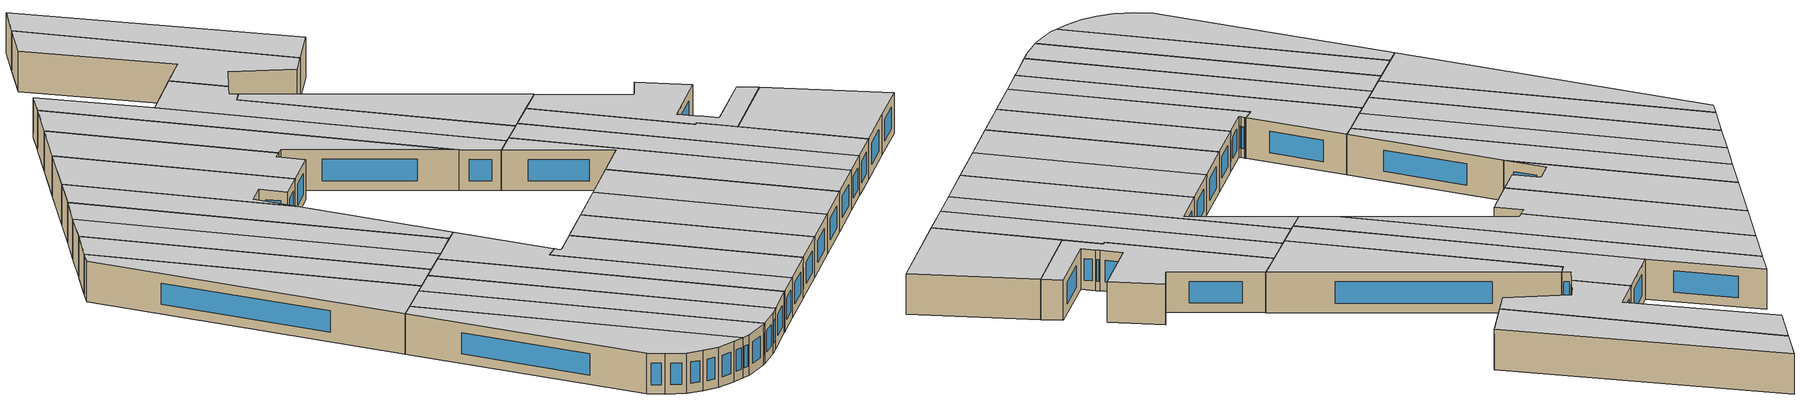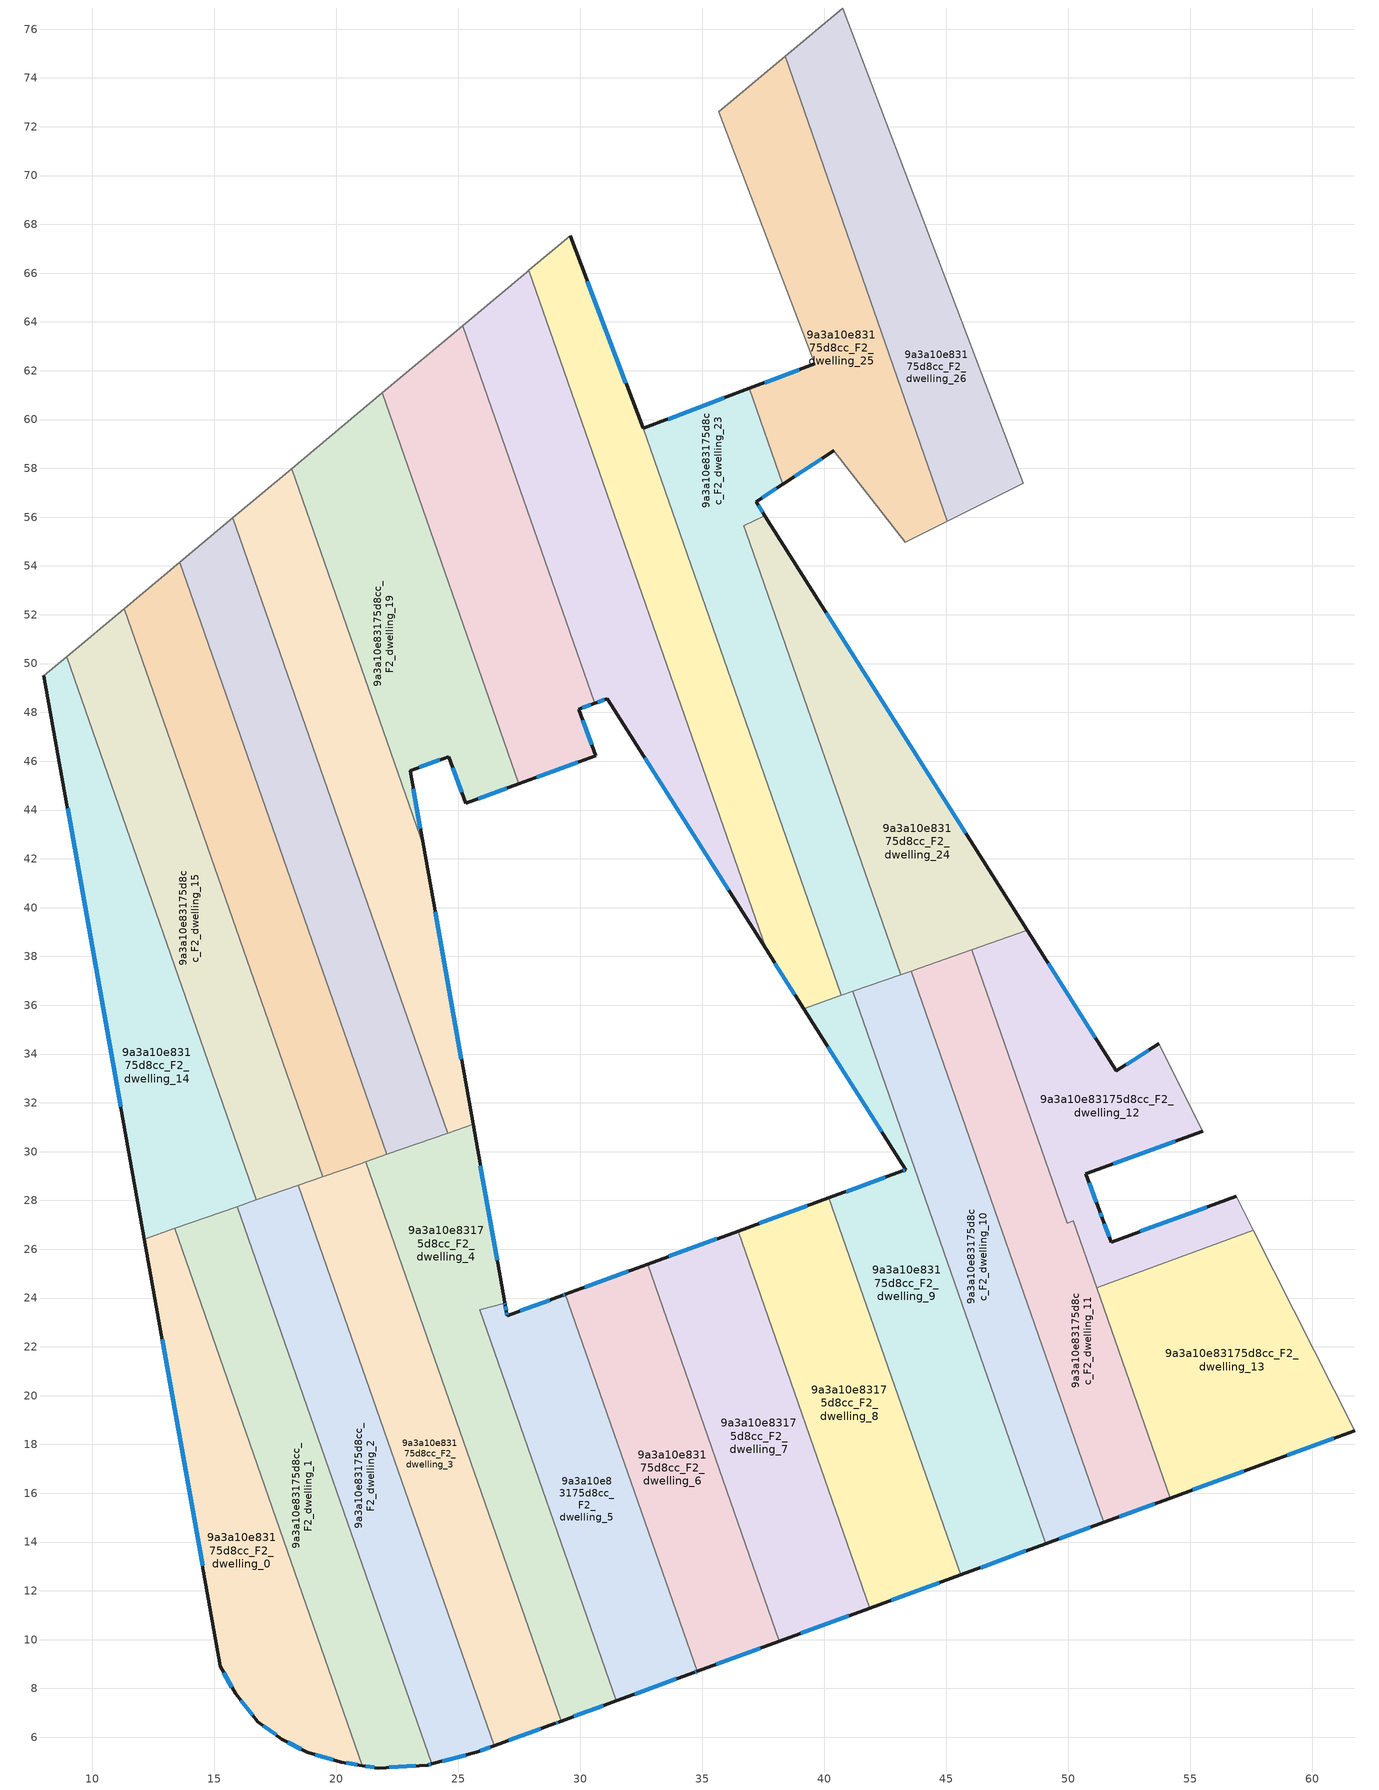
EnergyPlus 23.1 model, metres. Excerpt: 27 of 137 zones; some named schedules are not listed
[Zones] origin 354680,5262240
9a3a10e83175d8cc_F2_dwelling_0
 floor to 9a3a10e83175d8cc_F1_dwelling_0 (EU_floor_Construction): 13.38,26.85 21.07,4.84 20.19,4.98 18.81,5.38 17.77,5.93 16.78,6.64 15.87,7.79 15.25,8.91 12.13,26.41 z6
 wall outside (EU_wall_Construction): 12.13,26.41 15.25,8.91 15.87,7.79 16.78,6.64 17.77,5.93 18.81,5.38 20.19,4.98 21.07,4.84 z6:9
 wall to 9a3a10e83175d8cc_F2_dwelling_1 (EU_wall_Construction): 21.07,4.84 13.38,26.85 z6:9
 wall to 9a3a10e83175d8cc_F2_dwelling_14 (EU_wall_Construction): 13.38,26.85 12.13,26.41 z6:9
 window (EU_Window_Construction): 17.01,6.47 17.54,6.09 / 16.08,7.52 16.57,6.91 / 15.4,8.65 15.72,8.05 / 12.86,22.3 14.52,13.02 / 20.4,4.94 20.86,4.87 / 19.13,5.28 19.87,5.07 / 18.01,5.8 18.56,5.51 z6.7:8.3
 ceiling to 9a3a10e83175d8cc_F3_dwelling_0 (EU_floor_Construction): 21.07,4.84 13.38,26.85 12.13,26.41 15.25,8.91 15.87,7.79 16.78,6.64 17.77,5.93 18.81,5.38 20.19,4.98 z9
9a3a10e83175d8cc_F2_dwelling_1
 floor to 9a3a10e83175d8cc_F1_dwelling_1 (EU_floor_Construction): 15.94,27.74 23.92,4.9 23.74,4.86 21.7,4.74 21.07,4.84 13.38,26.85 z6
 wall outside (EU_wall_Construction): 21.07,4.84 21.7,4.74 23.74,4.86 23.92,4.9 z6:9
 wall to 9a3a10e83175d8cc_F2_dwelling_2 (EU_wall_Construction): 23.92,4.9 15.94,27.74 z6:9
 wall to 9a3a10e83175d8cc_F2_dwelling_14 (EU_wall_Construction): 15.94,27.74 13.38,26.85 z6:9
 window (EU_Window_Construction): 23.78,4.87 23.88,4.89 / 22.18,4.77 23.26,4.83 / 21.22,4.81 21.55,4.76 z6.7:8.3
 ceiling to 9a3a10e83175d8cc_F3_dwelling_1 (EU_floor_Construction): 23.92,4.9 15.94,27.74 13.38,26.85 21.07,4.84 21.7,4.74 23.74,4.86 z9
9a3a10e83175d8cc_F2_dwelling_10
 floor outside (EU_floor_Construction): 41.18,36.57 49.09,13.94 45.34,24.63 z6
 floor to 9a3a10e83175d8cc_F1_dwelling_10 (EU_floor_Construction): 43.56,37.4 51.45,14.8 49.09,13.94 41.18,36.57 z6
 floor adiabatic (EU_floor_Construction): 41.18,36.57 49.09,13.94 45.34,24.63 z6
 wall outside (EU_wall_Construction): 49.08,13.93 51.45,14.8 z6:9
 wall to 9a3a10e83175d8cc_F2_dwelling_9 (EU_wall_Construction): 41.17,36.56 49.08,13.93 z6:9
 wall to 9a3a10e83175d8cc_F2_dwelling_11 (EU_wall_Construction): 51.45,14.8 43.56,37.4 z6:9
 wall to 9a3a10e83175d8cc_F2_dwelling_23 (EU_wall_Construction): 43.13,37.25 41.17,36.56 z6:9
 wall to 9a3a10e83175d8cc_F2_dwelling_24 (EU_wall_Construction): 43.56,37.4 43.13,37.25 z6:9
 window (EU_Window_Construction): 49.64,14.14 50.9,14.6 z6.7:8.3
 ceiling to 9a3a10e83175d8cc_F3_dwelling_10 (EU_floor_Construction): 51.45,14.8 43.56,37.4 41.17,36.56 49.08,13.93 z9
9a3a10e83175d8cc_F2_dwelling_11
 floor to 9a3a10e83175d8cc_F1_dwelling_11 (EU_floor_Construction): 46.04,38.26 49.96,27.07 50.21,27.16 54.18,15.8 51.81,14.93 43.91,37.52 44.15,37.6 44.2,37.62 44.24,37.64 z6
 floor to 9a3a10e83175d8cc_F1_dwelling_10 (EU_floor_Construction): 43.91,37.52 51.81,14.93 51.45,14.8 43.56,37.4 z6
 wall outside (EU_wall_Construction): 51.45,14.8 54.18,15.8 z6:9
 wall to 9a3a10e83175d8cc_F2_dwelling_12 (EU_wall_Construction): 51.16,24.42 50.21,27.16 49.96,27.07 46.04,38.26 z6:9
 wall to 9a3a10e83175d8cc_F2_dwelling_13 (EU_wall_Construction): 54.18,15.8 51.16,24.42 z6:9
 wall to 9a3a10e83175d8cc_F2_dwelling_24 (EU_wall_Construction): 46.04,38.26 43.89,37.51 43.56,37.4 z6:9
 window (EU_Window_Construction): 52.09,15.04 53.54,15.56 z6.7:8.3
 ceiling to 9a3a10e83175d8cc_F3_dwelling_11 (EU_floor_Construction): 54.18,15.8 50.21,27.16 49.96,27.07 46.04,38.26 43.89,37.51 43.56,37.4 51.45,14.8 z9
9a3a10e83175d8cc_F2_dwelling_12
 floor to 9a3a10e83175d8cc_F1_dwelling_12 (EU_floor_Construction): 53.71,34.41 55.52,30.84 50.72,29.09 51.29,27.55 49.96,27.07 46.04,38.26 48.33,39.06 51.97,33.31 z6
 floor to 9a3a10e83175d8cc_F1_dwelling_13 (EU_floor_Construction): 56.87,28.16 57.58,26.77 52.1,24.77 51.15,27.5 51.29,27.55 51.39,27.27 51.76,26.29 z6
 floor to 9a3a10e83175d8cc_F1_dwelling_11 (EU_floor_Construction): 51.15,27.5 52.1,24.77 51.16,24.42 50.21,27.16 49.96,27.07 z6
 wall outside (EU_wall_Construction): 53.71,34.41 51.97,33.31 48.33,39.06 / 56.87,28.16 51.76,26.29 51.39,27.27 51.29,27.55 50.72,29.09 55.52,30.84 z6:9
 wall adiabatic (EU_wall_Construction): 55.52,30.84 53.71,34.41 / 57.58,26.77 56.87,28.16 z6:9
 wall to 9a3a10e83175d8cc_F2_dwelling_13 (EU_wall_Construction): 51.16,24.42 57.58,26.77 z6:9
 wall to 9a3a10e83175d8cc_F2_dwelling_24 (EU_wall_Construction): 48.33,39.06 46.04,38.27 z6:9
 window (EU_Window_Construction): 51.11,34.66 49.18,37.71 / 53.3,34.15 52.38,33.57 / 51.84,29.5 54.39,30.43 / 51.15,27.92 50.85,28.73 / 51.37,27.34 51.31,27.49 / 51.67,26.52 51.48,27.04 / 55.67,27.72 52.96,26.73 z6.7:8.3
 ceiling to 9a3a10e83175d8cc_F3_dwelling_12 (EU_floor_Construction): 57.58,26.77 56.87,28.16 51.76,26.29 51.39,27.27 51.29,27.55 50.72,29.09 55.52,30.84 53.71,34.41 51.97,33.31 48.33,39.06 46.04,38.26 49.96,27.07 50.21,27.16 51.16,24.42 z9
9a3a10e83175d8cc_F2_dwelling_13
 floor to 9a3a10e83175d8cc_F1_dwelling_13 (EU_floor_Construction): 57.58,26.77 61.73,18.56 58.12,17.25 55.12,16.14 52.1,24.77 z6
 floor to 9a3a10e83175d8cc_F1_dwelling_11 (EU_floor_Construction): 52.1,24.77 55.12,16.14 54.18,15.8 51.16,24.42 z6
 wall outside (EU_wall_Construction): 54.18,15.8 58.12,17.25 61.73,18.56 z6:9
 wall adiabatic (EU_wall_Construction): 61.73,18.56 57.58,26.77 z6:9
 window (EU_Window_Construction): 58.97,17.55 60.88,18.25 / 55.1,16.14 57.2,16.91 z6.7:8.3
 ceiling to 9a3a10e83175d8cc_F3_dwelling_13 (EU_floor_Construction): 61.73,18.56 57.58,26.77 51.16,24.42 54.18,15.8 58.12,17.25 z9
9a3a10e83175d8cc_F2_dwelling_14
 floor to 9a3a10e83175d8cc_F1_dwelling_14 (EU_floor_Construction): 8.77,50.13 16.53,27.95 12.13,26.41 8.02,49.5 z6
 floor to 9a3a10e83175d8cc_F1_dwelling_15 (EU_floor_Construction): 8.95,50.28 16.72,28.02 16.53,27.95 8.77,50.13 z6
 wall outside (EU_wall_Construction): 8.02,49.5 12.13,26.41 z6:9
 wall to 9a3a10e83175d8cc_F2_dwelling_15 (EU_wall_Construction): 16.72,28.02 8.95,50.28 z6:9
 wall adiabatic (EU_wall_Construction): 8.95,50.28 8.02,49.5 z6:9
 wall to 9a3a10e83175d8cc_F2_dwelling_2 (EU_wall_Construction): 15.94,27.74 16.73,28.02 z6:9
 window (EU_Window_Construction): 8.99,44.08 11.17,31.84 z6.7:8.3
 ceiling to 9a3a10e83175d8cc_F3_dwelling_14 (EU_floor_Construction): 16.72,28.02 8.95,50.28 8.02,49.5 12.13,26.41 z9
9a3a10e83175d8cc_F2_dwelling_15
 floor to 9a3a10e83175d8cc_F1_dwelling_15 (EU_floor_Construction): 10.98,51.98 19.07,28.84 16.72,28.02 8.95,50.28 z6
 floor to 9a3a10e83175d8cc_F1_dwelling_16 (EU_floor_Construction): 11.31,52.25 19.45,28.97 19.07,28.84 10.98,51.98 z6
 wall to 9a3a10e83175d8cc_F2_dwelling_16 (EU_wall_Construction): 19.45,28.97 11.31,52.25 z6:9
 wall adiabatic (EU_wall_Construction): 11.31,52.25 8.95,50.28 z6:9
 wall to 9a3a10e83175d8cc_F2_dwelling_2 (EU_wall_Construction): 16.72,28.02 18.45,28.62 z6:9
 wall to 9a3a10e83175d8cc_F2_dwelling_3 (EU_wall_Construction): 18.45,28.62 19.45,28.97 z6:9
 ceiling to 9a3a10e83175d8cc_F3_dwelling_15 (EU_floor_Construction): 19.45,28.97 11.31,52.25 8.95,50.28 16.72,28.02 z9
9a3a10e83175d8cc_F2_dwelling_16
 floor to 9a3a10e83175d8cc_F1_dwelling_16 (EU_floor_Construction): 13.1,53.75 21.51,29.69 19.45,28.97 11.31,52.25 z6
 floor to 9a3a10e83175d8cc_F1_dwelling_17 (EU_floor_Construction): 13.58,54.15 22.06,29.88 21.51,29.69 13.1,53.75 z6
 wall to 9a3a10e83175d8cc_F2_dwelling_17 (EU_wall_Construction): 22.06,29.88 13.58,54.15 z6:9
 wall adiabatic (EU_wall_Construction): 13.58,54.15 11.31,52.25 z6:9
 wall to 9a3a10e83175d8cc_F2_dwelling_3 (EU_wall_Construction): 19.45,28.97 21.06,29.53 21.1,29.55 21.15,29.57 21.2,29.58 z6:9
 wall to 9a3a10e83175d8cc_F2_dwelling_4 (EU_wall_Construction): 21.2,29.58 22.06,29.88 z6:9
 ceiling to 9a3a10e83175d8cc_F3_dwelling_16 (EU_floor_Construction): 22.06,29.88 13.58,54.15 11.31,52.25 19.45,28.97 z9
9a3a10e83175d8cc_F2_dwelling_17
 floor to 9a3a10e83175d8cc_F1_dwelling_17 (EU_floor_Construction): 15.14,55.46 23.86,30.51 22.06,29.88 13.58,54.15 z6
 floor to 9a3a10e83175d8cc_F1_dwelling_18 (EU_floor_Construction): 15.76,55.97 24.57,30.76 23.86,30.51 15.14,55.46 z6
 wall to 9a3a10e83175d8cc_F2_dwelling_18 (EU_wall_Construction): 24.57,30.76 15.76,55.97 z6:9
 wall adiabatic (EU_wall_Construction): 15.76,55.97 13.58,54.15 z6:9
 wall to 9a3a10e83175d8cc_F2_dwelling_4 (EU_wall_Construction): 22.06,29.88 24.57,30.76 z6:9
 ceiling to 9a3a10e83175d8cc_F3_dwelling_17 (EU_floor_Construction): 24.57,30.76 15.76,55.97 13.58,54.15 22.06,29.88 z9
9a3a10e83175d8cc_F2_dwelling_18
 floor to 9a3a10e83175d8cc_F1_dwelling_18 (EU_floor_Construction): 17.15,57.13 24.94,34.83 25.6,31.12 24.57,30.76 15.76,55.97 z6
 floor to 9a3a10e83175d8cc_F1_dwelling_19 (EU_floor_Construction): 18.17,57.98 23.58,42.5 24.94,34.83 17.15,57.13 z6
 wall outside (EU_wall_Construction): 25.6,31.12 23.58,42.5 z6:9
 wall adiabatic (EU_wall_Construction): 18.17,57.98 15.76,55.97 z6:9
 wall to 9a3a10e83175d8cc_F2_dwelling_19 (EU_wall_Construction): 23.58,42.5 18.17,57.98 z6:9
 wall to 9a3a10e83175d8cc_F2_dwelling_4 (EU_wall_Construction): 24.57,30.76 25.6,31.12 z6:9
 window (EU_Window_Construction): 25.13,33.79 24.05,39.83 z6.7:8.3
 ceiling to 9a3a10e83175d8cc_F3_dwelling_18 (EU_floor_Construction): 25.6,31.12 23.58,42.5 18.17,57.98 15.76,55.97 24.57,30.76 z9
9a3a10e83175d8cc_F2_dwelling_19
 floor to 9a3a10e83175d8cc_F1_dwelling_19 (EU_floor_Construction): 20.42,59.87 25.8,44.46 25.31,44.28 24.62,46.19 23.03,45.61 23.58,42.5 18.17,57.98 z6
 floor to 9a3a10e83175d8cc_F1_dwelling_20 (EU_floor_Construction): 21.89,61.09 27.49,45.08 25.8,44.46 20.42,59.87 z6
 wall outside (EU_wall_Construction): 23.58,42.5 23.03,45.61 24.62,46.19 25.31,44.28 27.49,45.08 z6:9
 wall adiabatic (EU_wall_Construction): 21.89,61.09 18.17,57.98 z6:9
 wall to 9a3a10e83175d8cc_F2_dwelling_20 (EU_wall_Construction): 27.49,45.08 21.89,61.09 z6:9
 window (EU_Window_Construction): 23.45,43.23 23.16,44.88 / 25.82,44.47 26.98,44.89 / 24.78,45.74 25.15,44.73 / 23.4,45.74 24.24,46.05 z6.7:8.3
 ceiling to 9a3a10e83175d8cc_F3_dwelling_19 (EU_floor_Construction): 27.49,45.08 21.89,61.09 18.17,57.98 23.58,42.5 23.03,45.61 24.62,46.19 25.31,44.28 z9
9a3a10e83175d8cc_F2_dwelling_2
 floor to 9a3a10e83175d8cc_F1_dwelling_2 (EU_floor_Construction): 18.45,28.62 26.48,5.66 25.73,5.38 23.92,4.9 15.94,27.74 z6
 wall outside (EU_wall_Construction): 23.92,4.9 25.73,5.38 26.48,5.66 z6:9
 wall to 9a3a10e83175d8cc_F2_dwelling_3 (EU_wall_Construction): 26.48,5.66 18.45,28.62 z6:9
 window (EU_Window_Construction): 25.91,5.45 26.3,5.59 / 24.35,5.02 25.31,5.27 z6.7:8.3
 ceiling to 9a3a10e83175d8cc_F3_dwelling_2 (EU_floor_Construction): 26.48,5.66 18.45,28.62 15.94,27.74 23.92,4.9 25.73,5.38 z9
9a3a10e83175d8cc_F2_dwelling_20
 floor to 9a3a10e83175d8cc_F1_dwelling_20 (EU_floor_Construction): 23.54,62.47 29.37,45.77 27.49,45.08 21.89,61.09 z6
 floor to 9a3a10e83175d8cc_F1_dwelling_21 (EU_floor_Construction): 25.18,63.85 30.59,48.37 29.93,48.14 30.63,46.23 29.37,45.77 23.54,62.47 z6
 wall outside (EU_wall_Construction): 27.49,45.08 30.63,46.23 29.93,48.14 30.59,48.37 z6:9
 wall adiabatic (EU_wall_Construction): 25.18,63.85 21.89,61.09 z6:9
 wall to 9a3a10e83175d8cc_F2_dwelling_21 (EU_wall_Construction): 30.59,48.37 25.18,63.85 z6:9
 window (EU_Window_Construction): 30.09,48.19 30.43,48.32 / 30.47,46.68 30.1,47.69 / 28.23,45.35 29.89,45.96 z6.7:8.3
 ceiling to 9a3a10e83175d8cc_F3_dwelling_20 (EU_floor_Construction): 30.63,46.23 29.93,48.14 30.59,48.37 25.18,63.85 21.89,61.09 27.49,45.08 z9
9a3a10e83175d8cc_F2_dwelling_21
 floor to 9a3a10e83175d8cc_F1_dwelling_21 (EU_floor_Construction): 26.64,65.07 34.02,43.97 31.11,48.56 30.59,48.37 25.18,63.85 z6
 floor to 9a3a10e83175d8cc_F1_dwelling_22 (EU_floor_Construction): 27.89,66.11 37.61,38.29 34.02,43.97 26.64,65.07 z6
 wall outside (EU_wall_Construction): 30.59,48.37 31.11,48.56 37.61,38.29 z6:9
 wall adiabatic (EU_wall_Construction): 27.89,66.11 27.81,66.04 25.18,63.85 z6:9
 wall to 9a3a10e83175d8cc_F2_dwelling_22 (EU_wall_Construction): 37.61,38.29 27.89,66.11 z6:9
 window (EU_Window_Construction): 30.71,48.42 30.99,48.52 / 32.64,46.15 36.09,40.7 z6.7:8.3
 ceiling to 9a3a10e83175d8cc_F3_dwelling_21 (EU_floor_Construction): 37.61,38.29 27.89,66.11 27.81,66.04 25.18,63.85 30.59,48.37 31.11,48.56 z9
9a3a10e83175d8cc_F2_dwelling_22
 floor to 9a3a10e83175d8cc_F1_dwelling_22 (EU_floor_Construction): 28.67,66.77 39.44,35.96 39.27,35.9 39.21,35.88 39.16,35.86 37.61,38.29 27.89,66.11 z6
 floor to 9a3a10e83175d8cc_F1_dwelling_23 (EU_floor_Construction): 29.58,67.53 32.58,59.63 40.7,36.4 39.44,35.96 28.67,66.77 z6
 wall outside (EU_wall_Construction): 37.61,38.29 39.16,35.86 / 32.58,59.63 29.58,67.53 z6:9
 wall to 9a3a10e83175d8cc_F2_dwelling_23 (EU_wall_Construction): 40.7,36.4 32.58,59.63 z6:9
 wall adiabatic (EU_wall_Construction): 29.58,67.53 27.89,66.11 z6:9
 wall to 9a3a10e83175d8cc_F2_dwelling_9 (EU_wall_Construction): 39.16,35.86 40.7,36.4 z6:9
 window (EU_Window_Construction): 37.98,37.72 38.79,36.43 / 31.87,61.49 30.29,65.67 z6.7:8.3
 ceiling to 9a3a10e83175d8cc_F3_dwelling_22 (EU_floor_Construction): 40.7,36.4 32.58,59.63 29.58,67.53 27.89,66.11 37.61,38.29 39.16,35.86 z9
9a3a10e83175d8cc_F2_dwelling_23
 floor to 9a3a10e83175d8cc_F1_dwelling_23 (EU_floor_Construction): 33.52,59.99 41.65,36.73 40.7,36.4 32.58,59.63 z6
 floor to 9a3a10e83175d8cc_F1_dwelling_24 (EU_floor_Construction): 36.93,61.27 38.3,57.35 37.2,56.63 37.56,56.07 36.7,55.65 36.79,55.37 43.13,37.25 41.65,36.73 33.52,59.99 z6
 wall outside (EU_wall_Construction): 37.56,56.07 37.2,56.63 38.3,57.35 / 36.92,61.28 32.58,59.63 z6:9
 wall to 9a3a10e83175d8cc_F2_dwelling_24 (EU_wall_Construction): 43.13,37.25 36.79,55.37 36.7,55.65 37.56,56.07 z6:9
 wall to 9a3a10e83175d8cc_F2_dwelling_25 (EU_wall_Construction): 38.3,57.35 36.92,61.28 z6:9
 wall to 9a3a10e83175d8cc_F2_dwelling_9 (EU_wall_Construction): 40.7,36.4 41.17,36.56 z6:9
 window (EU_Window_Construction): 37.48,56.2 37.29,56.5 / 35.9,60.89 33.6,60.02 / 37.46,56.8 38.04,57.18 z6.7:8.3
 ceiling to 9a3a10e83175d8cc_F3_dwelling_23 (EU_floor_Construction): 43.13,37.25 36.7,55.65 37.56,56.07 37.2,56.63 38.3,57.35 36.92,61.28 32.58,59.63 40.7,36.4 z9
9a3a10e83175d8cc_F2_dwelling_24
 floor to 9a3a10e83175d8cc_F1_dwelling_24 (EU_floor_Construction): 38.25,54.98 37.7,54.62 43.7,37.45 43.13,37.25 36.79,55.37 36.7,55.65 37.56,56.07 38.12,55.18 z6
 floor to 9a3a10e83175d8cc_F1_dwelling_25 (EU_floor_Construction): 38.25,54.98 48.33,39.06 43.7,37.45 37.7,54.62 z6
 wall outside (EU_wall_Construction): 48.33,39.06 37.56,56.07 z6:9
 window (EU_Window_Construction): 45.8,43.06 40.09,52.07 z6.7:8.3
 ceiling to 9a3a10e83175d8cc_F3_dwelling_24 (EU_floor_Construction): 48.33,39.06 37.56,56.07 36.7,55.65 36.79,55.37 43.13,37.25 z9
9a3a10e83175d8cc_F2_dwelling_25
 floor to 9a3a10e83175d8cc_F1_dwelling_26 (EU_floor_Construction): 38.39,74.89 45.05,55.84 43.33,54.98 40.39,58.73 40.32,58.68 39.13,62.1 39.6,62.29 35.68,72.62 z6
 floor to 9a3a10e83175d8cc_F1_dwelling_24 (EU_floor_Construction): 39.13,62.1 40.32,58.68 38.3,57.35 36.93,61.27 z6
 wall outside (EU_wall_Construction): 38.3,57.35 40.39,58.73 / 39.6,62.29 36.92,61.28 z6:9
 wall adiabatic (EU_wall_Construction): 38.39,74.89 35.68,72.62 39.6,62.29 / 40.39,58.73 43.33,54.98 45.05,55.84 z6:9
 wall to 9a3a10e83175d8cc_F2_dwelling_26 (EU_wall_Construction): 45.05,55.84 38.39,74.89 z6:9
 window (EU_Window_Construction): 38.79,57.67 39.9,58.4 / 38.98,62.05 37.55,61.51 z6.7:8.3
 ceiling to 9a3a10e83175d8cc_F3_dwelling_25 (EU_floor_Construction): 45.05,55.84 38.39,74.89 35.68,72.62 39.6,62.29 36.92,61.28 38.3,57.35 40.39,58.73 43.33,54.98 z9
9a3a10e83175d8cc_F2_dwelling_26
 floor to 9a3a10e83175d8cc_F1_dwelling_27 (EU_floor_Construction): 40.77,76.87 48.16,57.39 45.07,55.85 38.41,74.91 z6
 floor to 9a3a10e83175d8cc_F1_dwelling_26 (EU_floor_Construction): 38.41,74.91 45.07,55.85 45.05,55.84 38.39,74.89 z6
 wall adiabatic (EU_wall_Construction): 45.05,55.84 48.16,57.39 40.77,76.87 38.39,74.89 z6:9
 ceiling to 9a3a10e83175d8cc_F3_dwelling_26 (EU_floor_Construction): 48.16,57.39 40.77,76.87 38.39,74.89 45.05,55.84 z9
9a3a10e83175d8cc_F2_dwelling_3
 floor to 9a3a10e83175d8cc_F1_dwelling_3 (EU_floor_Construction): 21.2,29.58 29.21,6.66 29.16,6.64 29.12,6.62 28.97,6.57 26.48,5.66 18.45,28.62 21.06,29.53 21.1,29.55 21.15,29.57 z6
 wall outside (EU_wall_Construction): 26.48,5.66 28.97,6.57 29.12,6.62 29.16,6.64 29.21,6.66 z6:9
 wall to 9a3a10e83175d8cc_F2_dwelling_4 (EU_wall_Construction): 29.21,6.66 21.2,29.58 z6:9
 window (EU_Window_Construction): 29.01,6.58 29.08,6.61 / 27.06,5.87 28.39,6.36 z6.7:8.3
 ceiling to 9a3a10e83175d8cc_F3_dwelling_3 (EU_floor_Construction): 28.97,6.57 29.12,6.62 29.16,6.64 29.21,6.66 21.2,29.58 21.15,29.57 21.1,29.55 21.06,29.53 18.45,28.62 26.48,5.66 z9
9a3a10e83175d8cc_F2_dwelling_4
 floor to 9a3a10e83175d8cc_F1_dwelling_4 (EU_floor_Construction): 25.6,31.12 26.9,23.84 26.91,23.79 25.87,23.52 31.48,7.49 29.21,6.66 21.2,29.58 z6
 wall outside (EU_wall_Construction): 26.91,23.79 26.9,23.84 25.6,31.12 / 29.21,6.66 31.48,7.49 z6:9
 wall to 9a3a10e83175d8cc_F2_dwelling_5 (EU_wall_Construction): 31.48,7.49 25.87,23.52 26.91,23.79 z6:9
 window (EU_Window_Construction): 26.6,25.55 25.91,29.41 / 29.74,6.85 30.94,7.29 z6.7:8.3
 ceiling to 9a3a10e83175d8cc_F3_dwelling_4 (EU_floor_Construction): 31.48,7.49 25.87,23.52 26.91,23.79 26.9,23.84 25.6,31.12 21.2,29.58 29.21,6.66 z9
9a3a10e83175d8cc_F2_dwelling_5
 floor to 9a3a10e83175d8cc_F1_dwelling_5 (EU_floor_Construction): 29.05,24.03 34.46,8.58 31.48,7.49 25.87,23.52 26.91,23.79 26.92,23.73 26.97,23.43 27,23.28 z6
 floor to 9a3a10e83175d8cc_F1_dwelling_6 (EU_floor_Construction): 29.38,24.15 34.78,8.7 34.46,8.58 29.05,24.03 29.3,24.12 z6
 wall outside (EU_wall_Construction): 29.38,24.15 29.29,24.12 27,23.28 26.97,23.43 26.92,23.73 26.91,23.79 / 31.48,7.49 34.69,8.66 34.78,8.7 z6:9
 wall to 9a3a10e83175d8cc_F2_dwelling_6 (EU_wall_Construction): 34.78,8.7 29.38,24.15 z6:9
 window (EU_Window_Construction): 26.92,23.74 26.91,23.78 / 26.96,23.5 26.93,23.66 / 26.99,23.31 26.98,23.39 / 28.75,23.92 27.54,23.47 / 29.36,24.14 29.31,24.12 / 34.71,8.67 34.76,8.69 / 32.23,7.76 33.94,8.39 z6.7:8.3
 ceiling to 9a3a10e83175d8cc_F3_dwelling_5 (EU_floor_Construction): 34.69,8.66 34.78,8.7 29.38,24.15 29.29,24.12 27,23.28 26.97,23.43 26.92,23.73 26.91,23.79 25.87,23.52 31.48,7.49 z9
9a3a10e83175d8cc_F2_dwelling_6
 floor to 9a3a10e83175d8cc_F1_dwelling_6 (EU_floor_Construction): 32.76,25.39 38.16,9.93 34.78,8.7 29.38,24.15 z6
 wall outside (EU_wall_Construction): 34.78,8.7 38.16,9.93 / 32.76,25.39 29.38,24.15 z6:9
 wall to 9a3a10e83175d8cc_F2_dwelling_7 (EU_wall_Construction): 38.16,9.93 32.76,25.39 z6:9
 window (EU_Window_Construction): 35.58,8.99 37.37,9.64 / 31.97,25.1 30.18,24.44 z6.7:8.3
 ceiling to 9a3a10e83175d8cc_F3_dwelling_6 (EU_floor_Construction): 38.16,9.93 32.76,25.39 29.38,24.15 34.78,8.7 z9
9a3a10e83175d8cc_F2_dwelling_7
 floor to 9a3a10e83175d8cc_F1_dwelling_7 (EU_floor_Construction): 36.47,26.74 41.87,11.29 38.16,9.93 32.76,25.39 z6
 wall outside (EU_wall_Construction): 38.16,9.93 41.87,11.29 / 36.47,26.74 32.76,25.39 z6:9
 wall to 9a3a10e83175d8cc_F2_dwelling_8 (EU_wall_Construction): 41.87,11.29 36.47,26.74 z6:9
 window (EU_Window_Construction): 39.03,10.25 41,10.97 / 35.6,26.43 33.63,25.7 z6.7:8.3
 ceiling to 9a3a10e83175d8cc_F3_dwelling_7 (EU_floor_Construction): 41.87,11.29 36.47,26.74 32.76,25.39 38.16,9.93 z9
9a3a10e83175d8cc_F2_dwelling_8
 floor to 9a3a10e83175d8cc_F1_dwelling_8 (EU_floor_Construction): 40.18,28.1 45.58,12.65 41.87,11.29 36.47,26.74 z6
 wall outside (EU_wall_Construction): 41.87,11.29 45.58,12.65 / 40.18,28.1 36.47,26.74 z6:9
 wall to 9a3a10e83175d8cc_F2_dwelling_9 (EU_wall_Construction): 45.58,12.65 40.18,28.1 z6:9
 window (EU_Window_Construction): 42.74,11.61 44.71,12.33 / 39.31,27.78 37.34,27.06 z6.7:8.3
 ceiling to 9a3a10e83175d8cc_F3_dwelling_8 (EU_floor_Construction): 45.58,12.65 40.18,28.1 36.47,26.74 41.87,11.29 z9
9a3a10e83175d8cc_F2_dwelling_9
 floor to 9a3a10e83175d8cc_F1_dwelling_9 (EU_floor_Construction): 41.17,36.56 49.08,13.93 45.58,12.65 40.18,28.1 43.34,29.25 39.16,35.86 40.94,36.48 z6
 wall outside (EU_wall_Construction): 39.16,35.86 43.34,29.25 43.21,29.21 40.18,28.1 / 45.58,12.65 49.08,13.93 z6:9
 window (EU_Window_Construction): 40.14,34.31 42.35,30.81 / 46.4,12.95 48.26,13.63 / 42.5,28.95 40.89,28.36 / 43.31,29.24 43.24,29.22 z6.7:8.3
 ceiling to 9a3a10e83175d8cc_F3_dwelling_9 (EU_floor_Construction): 49.08,13.93 41.17,36.56 39.16,35.86 43.34,29.25 43.21,29.21 40.18,28.1 45.58,12.65 z9
[Building]
EU S2 Campaign: North Axis=0; Terrain=City; Solar Distribution=FullExterior
[Site:Location]
Budapest.Ferenc.Liszt.Intl.AP: Latitude=47.437; Longitude=19.256; Time Zone=1; Elevation=185
[SizingPeriod:WeatherFileDays]
AnnualSizingPeriod: Begin Month=1; Begin Day of Month=1; End Month=12; End Day of Month=31; Day of Week for Start Day=Monday; Use Weather File Daylight Saving Period=No; Use Weather File Rain and Snow Indicators=No
[MATERIAL]
EU_InternalMass_Material: Roughness=MediumRough; Thickness=0.1; Conductivity=1; Density=1800; Specific Heat=900; Thermal Absorptance=0.9; Solar Absorptance=0.7; Visible Absorptance=0.7
[MATERIAL:NOMASS] Roughness=MediumRough; Thermal Absorptance=0.9; Solar Absorptance=0.7; Visible Absorptance=0.7
Name | Thermal Resistance
EU_wall_NoMass | 0.832559
EU_floor_NoMass | 0.872794
[WINDOWMATERIAL:SIMPLEGLAZINGSYSTEM]
EU_Window_SimpleGlazing: UFactor=2.79869; Solar Heat Gain Coefficient=0.75; Visible Transmittance=0.75
[CONSTRUCTION]
EU_wall_Construction: EU_wall_NoMass
EU_floor_Construction: EU_floor_NoMass
EU_Window_Construction: EU_Window_SimpleGlazing
EU_InternalMass_Construction: EU_InternalMass_Material
[ZONE] Type=1; Multiplier=1; Ceiling Height=autocalculate; Floor Area=autocalculate; Part of Total Floor Area=Yes
Name | Volume
9a3a10e83175d8cc_F2_dwelling_0 | 193.944
9a3a10e83175d8cc_F2_dwelling_1 | 193.942
9a3a10e83175d8cc_F2_dwelling_10 | 181.628
9a3a10e83175d8cc_F2_dwelling_11 | 198.564
9a3a10e83175d8cc_F2_dwelling_12 | 174.45
9a3a10e83175d8cc_F2_dwelling_13 | 203.757
9a3a10e83175d8cc_F2_dwelling_14 | 208.838
9a3a10e83175d8cc_F2_dwelling_15 | 208.861
9a3a10e83175d8cc_F2_dwelling_16 | 208.893
9a3a10e83175d8cc_F2_dwelling_17 | 208.867
9a3a10e83175d8cc_F2_dwelling_18 | 208.855
9a3a10e83175d8cc_F2_dwelling_19 | 208.845
9a3a10e83175d8cc_F2_dwelling_2 | 193.969
9a3a10e83175d8cc_F2_dwelling_20 | 208.876
9a3a10e83175d8cc_F2_dwelling_21 | 217.608
9a3a10e83175d8cc_F2_dwelling_22 | 218.723
9a3a10e83175d8cc_F2_dwelling_23 | 219.229
9a3a10e83175d8cc_F2_dwelling_24 | 189.85
9a3a10e83175d8cc_F2_dwelling_25 | 212.092
9a3a10e83175d8cc_F2_dwelling_26 | 195.718
9a3a10e83175d8cc_F2_dwelling_3 | 212.152
9a3a10e83175d8cc_F2_dwelling_4 | 212.217
9a3a10e83175d8cc_F2_dwelling_5 | 174.641
9a3a10e83175d8cc_F2_dwelling_6 | 176.75
9a3a10e83175d8cc_F2_dwelling_7 | 193.926
9a3a10e83175d8cc_F2_dwelling_8 | 193.945
9a3a10e83175d8cc_F2_dwelling_9 | 211.343
[INTERNALMASS] Construction=EU_InternalMass_Construction
Name | Zone or ZoneList | Surface Area
9a3a10e83175d8cc_F2_dwelling_0_EU_InternalMass | 9a3a10e83175d8cc_F2_dwelling_0 | 64.6482
9a3a10e83175d8cc_F2_dwelling_1_EU_InternalMass | 9a3a10e83175d8cc_F2_dwelling_1 | 64.647
9a3a10e83175d8cc_F2_dwelling_2_EU_InternalMass | 9a3a10e83175d8cc_F2_dwelling_2 | 64.6565
9a3a10e83175d8cc_F2_dwelling_3_EU_InternalMass | 9a3a10e83175d8cc_F2_dwelling_3 | 70.7214
9a3a10e83175d8cc_F2_dwelling_4_EU_InternalMass | 9a3a10e83175d8cc_F2_dwelling_4 | 70.7357
9a3a10e83175d8cc_F2_dwelling_5_EU_InternalMass | 9a3a10e83175d8cc_F2_dwelling_5 | 58.2151
9a3a10e83175d8cc_F2_dwelling_6_EU_InternalMass | 9a3a10e83175d8cc_F2_dwelling_6 | 58.916
9a3a10e83175d8cc_F2_dwelling_7_EU_InternalMass | 9a3a10e83175d8cc_F2_dwelling_7 | 64.6418
9a3a10e83175d8cc_F2_dwelling_8_EU_InternalMass | 9a3a10e83175d8cc_F2_dwelling_8 | 64.6481
9a3a10e83175d8cc_F2_dwelling_9_EU_InternalMass | 9a3a10e83175d8cc_F2_dwelling_9 | 70.4486
9a3a10e83175d8cc_F2_dwelling_10_EU_InternalMass | 9a3a10e83175d8cc_F2_dwelling_10 | 60.5315
9a3a10e83175d8cc_F2_dwelling_11_EU_InternalMass | 9a3a10e83175d8cc_F2_dwelling_11 | 66.2009
9a3a10e83175d8cc_F2_dwelling_12_EU_InternalMass | 9a3a10e83175d8cc_F2_dwelling_12 | 58.1473
9a3a10e83175d8cc_F2_dwelling_13_EU_InternalMass | 9a3a10e83175d8cc_F2_dwelling_13 | 67.9205
9a3a10e83175d8cc_F2_dwelling_14_EU_InternalMass | 9a3a10e83175d8cc_F2_dwelling_14 | 69.6127
9a3a10e83175d8cc_F2_dwelling_15_EU_InternalMass | 9a3a10e83175d8cc_F2_dwelling_15 | 69.6202
9a3a10e83175d8cc_F2_dwelling_16_EU_InternalMass | 9a3a10e83175d8cc_F2_dwelling_16 | 69.6311
9a3a10e83175d8cc_F2_dwelling_17_EU_InternalMass | 9a3a10e83175d8cc_F2_dwelling_17 | 69.6222
9a3a10e83175d8cc_F2_dwelling_18_EU_InternalMass | 9a3a10e83175d8cc_F2_dwelling_18 | 69.6184
9a3a10e83175d8cc_F2_dwelling_19_EU_InternalMass | 9a3a10e83175d8cc_F2_dwelling_19 | 69.6148
9a3a10e83175d8cc_F2_dwelling_20_EU_InternalMass | 9a3a10e83175d8cc_F2_dwelling_20 | 69.6251
9a3a10e83175d8cc_F2_dwelling_21_EU_InternalMass | 9a3a10e83175d8cc_F2_dwelling_21 | 72.54
9a3a10e83175d8cc_F2_dwelling_22_EU_InternalMass | 9a3a10e83175d8cc_F2_dwelling_22 | 72.9032
9a3a10e83175d8cc_F2_dwelling_23_EU_InternalMass | 9a3a10e83175d8cc_F2_dwelling_23 | 73.0747
9a3a10e83175d8cc_F2_dwelling_24_EU_InternalMass | 9a3a10e83175d8cc_F2_dwelling_24 | 63.2855
9a3a10e83175d8cc_F2_dwelling_25_EU_InternalMass | 9a3a10e83175d8cc_F2_dwelling_25 | 70.6975
9a3a10e83175d8cc_F2_dwelling_26_EU_InternalMass | 9a3a10e83175d8cc_F2_dwelling_26 | 65.239
[OTHEREQUIPMENT] Fuel Type=Electricity; Design Level Calculation Method=Watts/Area; Power per Zone Floor Area=1; Fraction Latent=0; Fraction Radiant=0; Fraction Lost=0; Carbon Dioxide Generation Rate=0; EndUse Subcategory=EU_Step8_InternalGains
Name | Zone or ZoneList or Space or SpaceList | Schedule
EU_Step8_InternalGain_9a3a10e83175d8cc_F2_dwelling_0_f000 | 9a3a10e83175d8cc_F2_dwelling_0 | EU_Step8_GainSchedule_9a3a10e83175d8cc_F2_dwelling_0_f000
EU_Step8_InternalGain_9a3a10e83175d8cc_F2_dwelling_1_f000 | 9a3a10e83175d8cc_F2_dwelling_1 | EU_Step8_GainSchedule_9a3a10e83175d8cc_F2_dwelling_1_f000
EU_Step8_InternalGain_9a3a10e83175d8cc_F2_dwelling_2_f000 | 9a3a10e83175d8cc_F2_dwelling_2 | EU_Step8_GainSchedule_9a3a10e83175d8cc_F2_dwelling_2_f000
EU_Step8_InternalGain_9a3a10e83175d8cc_F2_dwelling_3_f000 | 9a3a10e83175d8cc_F2_dwelling_3 | EU_Step8_GainSchedule_9a3a10e83175d8cc_F2_dwelling_3_f000
EU_Step8_InternalGain_9a3a10e83175d8cc_F2_dwelling_4_f000 | 9a3a10e83175d8cc_F2_dwelling_4 | EU_Step8_GainSchedule_9a3a10e83175d8cc_F2_dwelling_4_f000
EU_Step8_InternalGain_9a3a10e83175d8cc_F2_dwelling_5_f000 | 9a3a10e83175d8cc_F2_dwelling_5 | EU_Step8_GainSchedule_9a3a10e83175d8cc_F2_dwelling_5_f000
EU_Step8_InternalGain_9a3a10e83175d8cc_F2_dwelling_6_f000 | 9a3a10e83175d8cc_F2_dwelling_6 | EU_Step8_GainSchedule_9a3a10e83175d8cc_F2_dwelling_6_f000
EU_Step8_InternalGain_9a3a10e83175d8cc_F2_dwelling_7_f000 | 9a3a10e83175d8cc_F2_dwelling_7 | EU_Step8_GainSchedule_9a3a10e83175d8cc_F2_dwelling_7_f000
EU_Step8_InternalGain_9a3a10e83175d8cc_F2_dwelling_8_f000 | 9a3a10e83175d8cc_F2_dwelling_8 | EU_Step8_GainSchedule_9a3a10e83175d8cc_F2_dwelling_8_f000
EU_Step8_InternalGain_9a3a10e83175d8cc_F2_dwelling_9_f000 | 9a3a10e83175d8cc_F2_dwelling_9 | EU_Step8_GainSchedule_9a3a10e83175d8cc_F2_dwelling_9_f000
EU_Step8_InternalGain_9a3a10e83175d8cc_F2_dwelling_10_f000 | 9a3a10e83175d8cc_F2_dwelling_10 | EU_Step8_GainSchedule_9a3a10e83175d8cc_F2_dwelling_10_f000
EU_Step8_InternalGain_9a3a10e83175d8cc_F2_dwelling_11_f000 | 9a3a10e83175d8cc_F2_dwelling_11 | EU_Step8_GainSchedule_9a3a10e83175d8cc_F2_dwelling_11_f000
EU_Step8_InternalGain_9a3a10e83175d8cc_F2_dwelling_12_f000 | 9a3a10e83175d8cc_F2_dwelling_12 | EU_Step8_GainSchedule_9a3a10e83175d8cc_F2_dwelling_12_f000
EU_Step8_InternalGain_9a3a10e83175d8cc_F2_dwelling_13_f000 | 9a3a10e83175d8cc_F2_dwelling_13 | EU_Step8_GainSchedule_9a3a10e83175d8cc_F2_dwelling_13_f000
EU_Step8_InternalGain_9a3a10e83175d8cc_F2_dwelling_14_f000 | 9a3a10e83175d8cc_F2_dwelling_14 | EU_Step8_GainSchedule_9a3a10e83175d8cc_F2_dwelling_14_f000
EU_Step8_InternalGain_9a3a10e83175d8cc_F2_dwelling_15_f000 | 9a3a10e83175d8cc_F2_dwelling_15 | EU_Step8_GainSchedule_9a3a10e83175d8cc_F2_dwelling_15_f000
EU_Step8_InternalGain_9a3a10e83175d8cc_F2_dwelling_16_f000 | 9a3a10e83175d8cc_F2_dwelling_16 | EU_Step8_GainSchedule_9a3a10e83175d8cc_F2_dwelling_16_f000
EU_Step8_InternalGain_9a3a10e83175d8cc_F2_dwelling_17_f000 | 9a3a10e83175d8cc_F2_dwelling_17 | EU_Step8_GainSchedule_9a3a10e83175d8cc_F2_dwelling_17_f000
EU_Step8_InternalGain_9a3a10e83175d8cc_F2_dwelling_18_f000 | 9a3a10e83175d8cc_F2_dwelling_18 | EU_Step8_GainSchedule_9a3a10e83175d8cc_F2_dwelling_18_f000
EU_Step8_InternalGain_9a3a10e83175d8cc_F2_dwelling_19_f000 | 9a3a10e83175d8cc_F2_dwelling_19 | EU_Step8_GainSchedule_9a3a10e83175d8cc_F2_dwelling_19_f000
EU_Step8_InternalGain_9a3a10e83175d8cc_F2_dwelling_20_f000 | 9a3a10e83175d8cc_F2_dwelling_20 | EU_Step8_GainSchedule_9a3a10e83175d8cc_F2_dwelling_20_f000
EU_Step8_InternalGain_9a3a10e83175d8cc_F2_dwelling_21_f000 | 9a3a10e83175d8cc_F2_dwelling_21 | EU_Step8_GainSchedule_9a3a10e83175d8cc_F2_dwelling_21_f000
EU_Step8_InternalGain_9a3a10e83175d8cc_F2_dwelling_22_f000 | 9a3a10e83175d8cc_F2_dwelling_22 | EU_Step8_GainSchedule_9a3a10e83175d8cc_F2_dwelling_22_f000
EU_Step8_InternalGain_9a3a10e83175d8cc_F2_dwelling_23_f000 | 9a3a10e83175d8cc_F2_dwelling_23 | EU_Step8_GainSchedule_9a3a10e83175d8cc_F2_dwelling_23_f000
EU_Step8_InternalGain_9a3a10e83175d8cc_F2_dwelling_24_f000 | 9a3a10e83175d8cc_F2_dwelling_24 | EU_Step8_GainSchedule_9a3a10e83175d8cc_F2_dwelling_24_f000
EU_Step8_InternalGain_9a3a10e83175d8cc_F2_dwelling_25_f000 | 9a3a10e83175d8cc_F2_dwelling_25 | EU_Step8_GainSchedule_9a3a10e83175d8cc_F2_dwelling_25_f000
EU_Step8_InternalGain_9a3a10e83175d8cc_F2_dwelling_26_f000 | 9a3a10e83175d8cc_F2_dwelling_26 | EU_Step8_GainSchedule_9a3a10e83175d8cc_F2_dwelling_26_f000
[ZONEVENTILATION:DESIGNFLOWRATE] Schedule=EU_AlwaysOn; Design Flow Rate Calculation Method=AirChanges/Hour; Air Changes per Hour=0.475469; Ventilation Type=Natural; Fan Pressure Rise=0; Fan Total Efficiency=1; Constant Term Coefficient=1; Temperature Term Coefficient=0; Velocity Term Coefficient=0; Velocity Squared Term Coefficient=0; Minimum Indoor Temperature=-100; Maximum Indoor Temperature=100; Delta Temperature=-100; Minimum Outdoor Temperature=-100; Maximum Outdoor Temperature=100; Maximum Wind Speed=40
Name | Zone or ZoneList or Space or SpaceList
EU_ConstantAir_9a3a10e83175d8cc_F2_dwelling_0 | 9a3a10e83175d8cc_F2_dwelling_0
EU_ConstantAir_9a3a10e83175d8cc_F2_dwelling_1 | 9a3a10e83175d8cc_F2_dwelling_1
EU_ConstantAir_9a3a10e83175d8cc_F2_dwelling_2 | 9a3a10e83175d8cc_F2_dwelling_2
EU_ConstantAir_9a3a10e83175d8cc_F2_dwelling_3 | 9a3a10e83175d8cc_F2_dwelling_3
EU_ConstantAir_9a3a10e83175d8cc_F2_dwelling_4 | 9a3a10e83175d8cc_F2_dwelling_4
EU_ConstantAir_9a3a10e83175d8cc_F2_dwelling_5 | 9a3a10e83175d8cc_F2_dwelling_5
EU_ConstantAir_9a3a10e83175d8cc_F2_dwelling_6 | 9a3a10e83175d8cc_F2_dwelling_6
EU_ConstantAir_9a3a10e83175d8cc_F2_dwelling_7 | 9a3a10e83175d8cc_F2_dwelling_7
EU_ConstantAir_9a3a10e83175d8cc_F2_dwelling_8 | 9a3a10e83175d8cc_F2_dwelling_8
EU_ConstantAir_9a3a10e83175d8cc_F2_dwelling_9 | 9a3a10e83175d8cc_F2_dwelling_9
EU_ConstantAir_9a3a10e83175d8cc_F2_dwelling_10 | 9a3a10e83175d8cc_F2_dwelling_10
EU_ConstantAir_9a3a10e83175d8cc_F2_dwelling_11 | 9a3a10e83175d8cc_F2_dwelling_11
EU_ConstantAir_9a3a10e83175d8cc_F2_dwelling_12 | 9a3a10e83175d8cc_F2_dwelling_12
EU_ConstantAir_9a3a10e83175d8cc_F2_dwelling_13 | 9a3a10e83175d8cc_F2_dwelling_13
EU_ConstantAir_9a3a10e83175d8cc_F2_dwelling_14 | 9a3a10e83175d8cc_F2_dwelling_14
EU_ConstantAir_9a3a10e83175d8cc_F2_dwelling_15 | 9a3a10e83175d8cc_F2_dwelling_15
EU_ConstantAir_9a3a10e83175d8cc_F2_dwelling_16 | 9a3a10e83175d8cc_F2_dwelling_16
EU_ConstantAir_9a3a10e83175d8cc_F2_dwelling_17 | 9a3a10e83175d8cc_F2_dwelling_17
EU_ConstantAir_9a3a10e83175d8cc_F2_dwelling_18 | 9a3a10e83175d8cc_F2_dwelling_18
EU_ConstantAir_9a3a10e83175d8cc_F2_dwelling_19 | 9a3a10e83175d8cc_F2_dwelling_19
EU_ConstantAir_9a3a10e83175d8cc_F2_dwelling_20 | 9a3a10e83175d8cc_F2_dwelling_20
EU_ConstantAir_9a3a10e83175d8cc_F2_dwelling_21 | 9a3a10e83175d8cc_F2_dwelling_21
EU_ConstantAir_9a3a10e83175d8cc_F2_dwelling_22 | 9a3a10e83175d8cc_F2_dwelling_22
EU_ConstantAir_9a3a10e83175d8cc_F2_dwelling_23 | 9a3a10e83175d8cc_F2_dwelling_23
EU_ConstantAir_9a3a10e83175d8cc_F2_dwelling_24 | 9a3a10e83175d8cc_F2_dwelling_24
EU_ConstantAir_9a3a10e83175d8cc_F2_dwelling_25 | 9a3a10e83175d8cc_F2_dwelling_25
EU_ConstantAir_9a3a10e83175d8cc_F2_dwelling_26 | 9a3a10e83175d8cc_F2_dwelling_26
[HVACTEMPLATE:ZONE:IDEALLOADSAIRSYSTEM] System Availability Schedule=EU_AlwaysOn; Maximum Heating Supply Air Temperature=50; Minimum Cooling Supply Air Temperature=13; Maximum Heating Supply Air Humidity Ratio=0.0156; Minimum Cooling Supply Air Humidity Ratio=0.0077; Heating Limit=NoLimit; Cooling Limit=NoLimit; Heating Availability Schedule=EU_AlwaysOn; Cooling Availability Schedule=EU_CoolingOff; Dehumidification Control Type=ConstantSensibleHeatRatio; Cooling Sensible Heat Ratio=0.7; Dehumidification Setpoint=60; Humidification Control Type=None; Humidification Setpoint=30; Outdoor Air Method=None; Outdoor Air Flow Rate per Person=0.00944; Outdoor Air Flow Rate per Zone Floor Area=0; Outdoor Air Flow Rate per Zone=0; Demand Controlled Ventilation Type=None; Outdoor Air Economizer Type=NoEconomizer; Heat Recovery Type=None; Sensible Heat Recovery Effectiveness=0.7; Latent Heat Recovery Effectiveness=0.65
Name | Template Thermostat
9a3a10e83175d8cc_F2_dwelling_0 | EU_HeatOnly_9a3a10e83175d8cc_F2_dwelling_0
9a3a10e83175d8cc_F2_dwelling_1 | EU_HeatOnly_9a3a10e83175d8cc_F2_dwelling_1
9a3a10e83175d8cc_F2_dwelling_2 | EU_HeatOnly_9a3a10e83175d8cc_F2_dwelling_2
9a3a10e83175d8cc_F2_dwelling_3 | EU_HeatOnly_9a3a10e83175d8cc_F2_dwelling_3
9a3a10e83175d8cc_F2_dwelling_4 | EU_HeatOnly_9a3a10e83175d8cc_F2_dwelling_4
9a3a10e83175d8cc_F2_dwelling_5 | EU_HeatOnly_9a3a10e83175d8cc_F2_dwelling_5
9a3a10e83175d8cc_F2_dwelling_6 | EU_HeatOnly_9a3a10e83175d8cc_F2_dwelling_6
9a3a10e83175d8cc_F2_dwelling_7 | EU_HeatOnly_9a3a10e83175d8cc_F2_dwelling_7
9a3a10e83175d8cc_F2_dwelling_8 | EU_HeatOnly_9a3a10e83175d8cc_F2_dwelling_8
9a3a10e83175d8cc_F2_dwelling_9 | EU_HeatOnly_9a3a10e83175d8cc_F2_dwelling_9
9a3a10e83175d8cc_F2_dwelling_10 | EU_HeatOnly_9a3a10e83175d8cc_F2_dwelling_10
9a3a10e83175d8cc_F2_dwelling_11 | EU_HeatOnly_9a3a10e83175d8cc_F2_dwelling_11
9a3a10e83175d8cc_F2_dwelling_12 | EU_HeatOnly_9a3a10e83175d8cc_F2_dwelling_12
9a3a10e83175d8cc_F2_dwelling_13 | EU_HeatOnly_9a3a10e83175d8cc_F2_dwelling_13
9a3a10e83175d8cc_F2_dwelling_14 | EU_HeatOnly_9a3a10e83175d8cc_F2_dwelling_14
9a3a10e83175d8cc_F2_dwelling_15 | EU_HeatOnly_9a3a10e83175d8cc_F2_dwelling_15
9a3a10e83175d8cc_F2_dwelling_16 | EU_HeatOnly_9a3a10e83175d8cc_F2_dwelling_16
9a3a10e83175d8cc_F2_dwelling_17 | EU_HeatOnly_9a3a10e83175d8cc_F2_dwelling_17
9a3a10e83175d8cc_F2_dwelling_18 | EU_HeatOnly_9a3a10e83175d8cc_F2_dwelling_18
9a3a10e83175d8cc_F2_dwelling_19 | EU_HeatOnly_9a3a10e83175d8cc_F2_dwelling_19
9a3a10e83175d8cc_F2_dwelling_20 | EU_HeatOnly_9a3a10e83175d8cc_F2_dwelling_20
9a3a10e83175d8cc_F2_dwelling_21 | EU_HeatOnly_9a3a10e83175d8cc_F2_dwelling_21
9a3a10e83175d8cc_F2_dwelling_22 | EU_HeatOnly_9a3a10e83175d8cc_F2_dwelling_22
9a3a10e83175d8cc_F2_dwelling_23 | EU_HeatOnly_9a3a10e83175d8cc_F2_dwelling_23
9a3a10e83175d8cc_F2_dwelling_24 | EU_HeatOnly_9a3a10e83175d8cc_F2_dwelling_24
9a3a10e83175d8cc_F2_dwelling_25 | EU_HeatOnly_9a3a10e83175d8cc_F2_dwelling_25
9a3a10e83175d8cc_F2_dwelling_26 | EU_HeatOnly_9a3a10e83175d8cc_F2_dwelling_26
[SIZING:ZONE] Zone Cooling Design Supply Air Temperature Input Method=SupplyAirTemperature; Zone Cooling Design Supply Air Temperature=13; Zone Heating Design Supply Air Temperature Input Method=SupplyAirTemperature; Zone Heating Design Supply Air Temperature=50; Zone Cooling Design Supply Air Humidity Ratio=0.008; Zone Heating Design Supply Air Humidity Ratio=0.008; Cooling Design Air Flow Method=DesignDay; Cooling Design Air Flow Rate=0; Cooling Minimum Air Flow per Zone Floor Area=0.000762; Cooling Minimum Air Flow=0; Cooling Minimum Air Flow Fraction=0.2; Heating Design Air Flow Method=DesignDay; Heating Design Air Flow Rate=0; Heating Maximum Air Flow per Zone Floor Area=0.002032; Heating Maximum Air Flow=0.141576; Heating Maximum Air Flow Fraction=0.3; Account for Dedicated Outdoor Air System=No; Dedicated Outdoor Air System Control Strategy=NeutralSupplyAir; Dedicated Outdoor Air Low Setpoint Temperature for Design=autosize; Dedicated Outdoor Air High Setpoint Temperature for Design=autosize; Zone Load Sizing Method=Sensible Load Only No Latent Load; Zone Latent Cooling Design Supply Air Humidity Ratio Input Method=HumidityRatioDifference; Zone Cooling Design Supply Air Humidity Ratio Difference=0.005; Zone Latent Heating Design Supply Air Humidity Ratio Input Method=HumidityRatioDifference; Zone Humidification Design Supply Air Humidity Ratio Difference=0.005
9a3a10e83175d8cc_F2_dwelling_0; 9a3a10e83175d8cc_F2_dwelling_1; 9a3a10e83175d8cc_F2_dwelling_2; 9a3a10e83175d8cc_F2_dwelling_3; 9a3a10e83175d8cc_F2_dwelling_4; 9a3a10e83175d8cc_F2_dwelling_5; 9a3a10e83175d8cc_F2_dwelling_6; 9a3a10e83175d8cc_F2_dwelling_7; 9a3a10e83175d8cc_F2_dwelling_8; 9a3a10e83175d8cc_F2_dwelling_9; 9a3a10e83175d8cc_F2_dwelling_10; 9a3a10e83175d8cc_F2_dwelling_11; 9a3a10e83175d8cc_F2_dwelling_12; 9a3a10e83175d8cc_F2_dwelling_13; 9a3a10e83175d8cc_F2_dwelling_14; 9a3a10e83175d8cc_F2_dwelling_15; 9a3a10e83175d8cc_F2_dwelling_16; 9a3a10e83175d8cc_F2_dwelling_17; 9a3a10e83175d8cc_F2_dwelling_18; 9a3a10e83175d8cc_F2_dwelling_19; 9a3a10e83175d8cc_F2_dwelling_20; 9a3a10e83175d8cc_F2_dwelling_21; 9a3a10e83175d8cc_F2_dwelling_22; 9a3a10e83175d8cc_F2_dwelling_23; 9a3a10e83175d8cc_F2_dwelling_24; 9a3a10e83175d8cc_F2_dwelling_25; 9a3a10e83175d8cc_F2_dwelling_26
[SCHEDULE:FILE] Column Number=1; Rows to Skip at Top=0; Number of Hours of Data=8760; Column Separator=Comma; Interpolate to Timestep=No; Minutes per Item=60; Adjust Schedule for Daylight Savings=Yes
Name | File
EU_Step8_GainSchedule_9a3a10e83175d8cc_F2_dwelling_0_f000 | ../../schedules/9a3a10e83175d8cc/9a3a10e83175d8cc_F2_dwelling_0_f000_gain.csv
EU_Step8_GainSchedule_9a3a10e83175d8cc_F2_dwelling_1_f000 | ../../schedules/9a3a10e83175d8cc/9a3a10e83175d8cc_F2_dwelling_1_f000_gain.csv
EU_Step8_GainSchedule_9a3a10e83175d8cc_F2_dwelling_2_f000 | ../../schedules/9a3a10e83175d8cc/9a3a10e83175d8cc_F2_dwelling_2_f000_gain.csv
EU_Step8_GainSchedule_9a3a10e83175d8cc_F2_dwelling_3_f000 | ../../schedules/9a3a10e83175d8cc/9a3a10e83175d8cc_F2_dwelling_3_f000_gain.csv
EU_Step8_GainSchedule_9a3a10e83175d8cc_F2_dwelling_4_f000 | ../../schedules/9a3a10e83175d8cc/9a3a10e83175d8cc_F2_dwelling_4_f000_gain.csv
EU_Step8_GainSchedule_9a3a10e83175d8cc_F2_dwelling_5_f000 | ../../schedules/9a3a10e83175d8cc/9a3a10e83175d8cc_F2_dwelling_5_f000_gain.csv
EU_Step8_GainSchedule_9a3a10e83175d8cc_F2_dwelling_6_f000 | ../../schedules/9a3a10e83175d8cc/9a3a10e83175d8cc_F2_dwelling_6_f000_gain.csv
